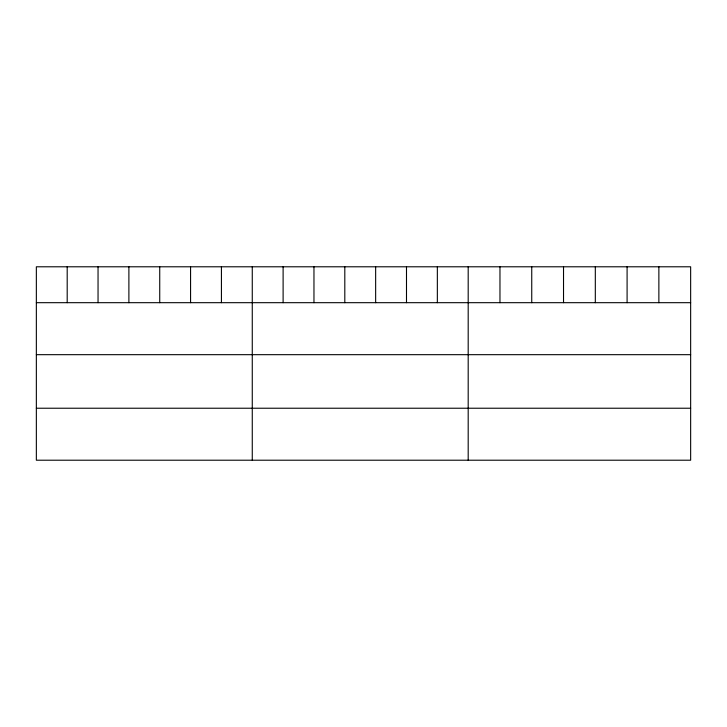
<?xml version="1.0" encoding="UTF-8"?>
<svg xmlns="http://www.w3.org/2000/svg" width="727" height="727" viewBox="0 0 727 727"><rect width="100%" height="100%" fill="white"/><g stroke="black" fill="none" stroke-linecap="round" stroke-linejoin="round"><path stroke-width="1.09" d="M690.65 302.686L690.65 460.209L36.35 460.209L36.35 266.791L690.65 266.791L690.65 302.686L36.35 302.686M36.35 354.676L690.65 354.676M36.35 408.229L690.65 408.229M658.871 266.791L658.871 302.686M627.092 266.791L627.092 302.686M595.313 266.791L595.313 302.686M563.525 266.791L563.525 302.686M531.746 266.791L531.746 302.686M499.967 266.791L499.967 302.686M468.188 266.791L468.188 460.209M437.345 266.791L437.345 302.686M406.493 266.791L406.493 302.686M375.65 266.791L375.65 302.686M344.807 266.791L344.807 302.686M313.964 266.791L313.964 302.686M283.112 266.791L283.112 302.686M252.269 266.791L252.269 460.209M221.426 266.791L221.426 302.686M190.574 266.791L190.574 302.686M159.731 266.791L159.731 302.686M128.888 266.791L128.888 302.686M98.045 266.791L98.045 302.686M67.193 266.791L67.193 302.686"/></g></svg>
